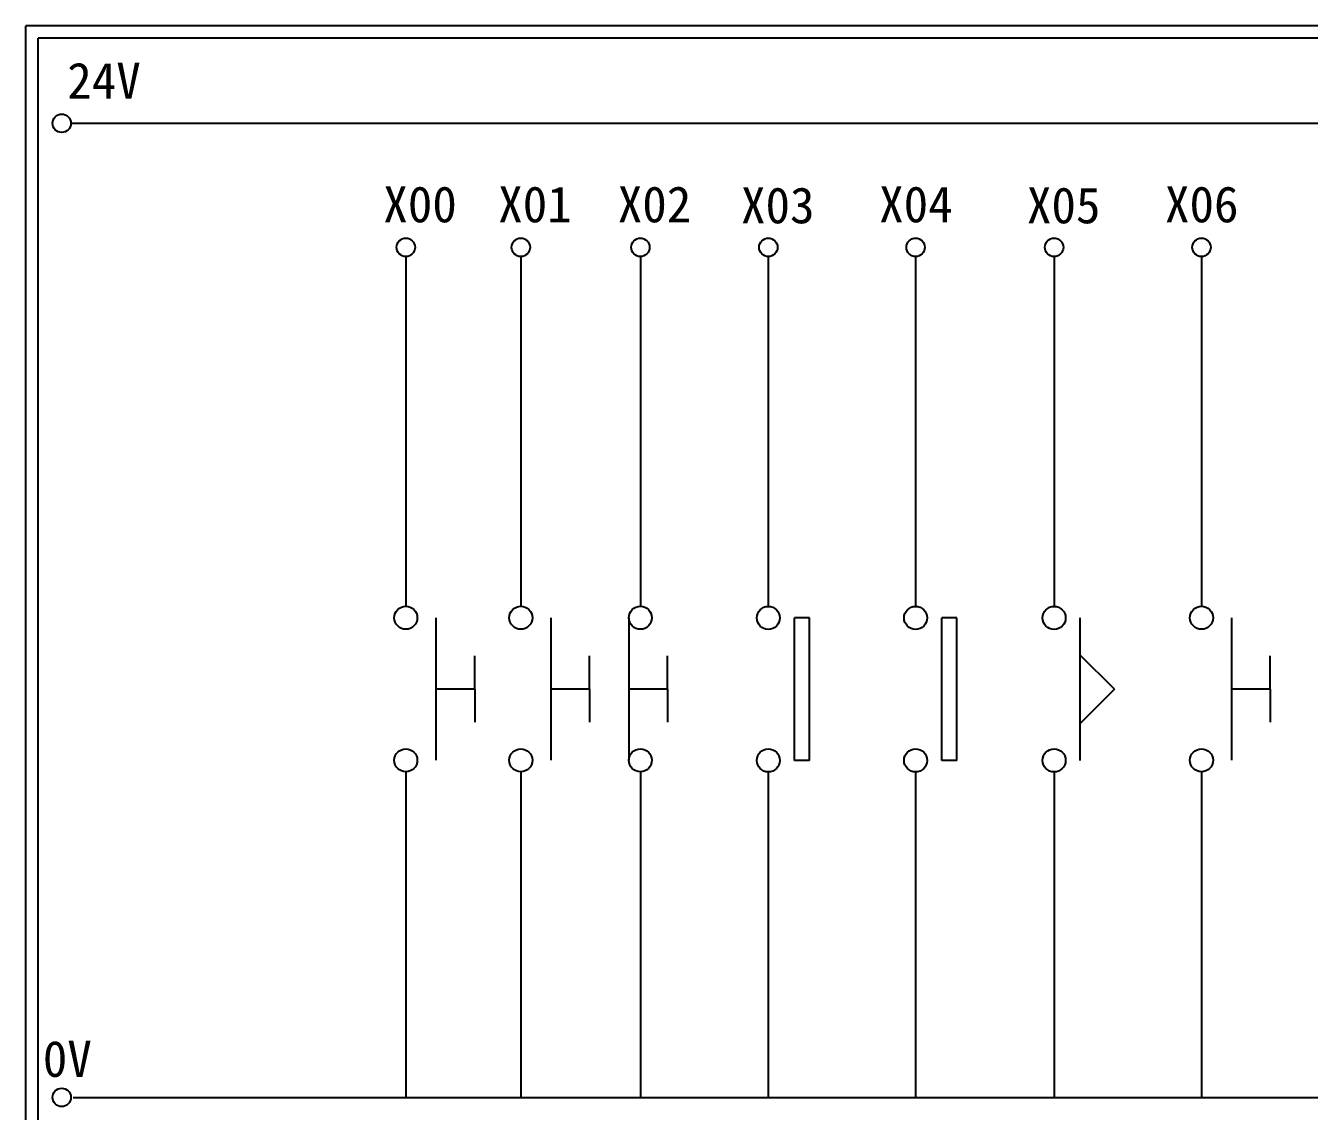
# Model space of a CAD drawing. Extents: x 275 to 562, y 265 to 469.
# Drawn here: x 274.9 to 403.1, y 360.5 to 468.9 of the extents above; entities that cross this region are included whole.
import ezdxf

# ---------------------------------------------------------------- set-up
doc = ezdxf.new("R2010")
doc.units = 0
doc.layers.get('0').update_dxf_attribs({"linetype": 'CONTINUOUS'})
doc.layers.add('圖框層', color=7, linetype='CONTINUOUS')
doc.layers.add('標尺寸層', color=3, linetype='CONTINUOUS')
doc.styles.add('STSL', font='kaiu.ttf')

msp = doc.modelspace()

# ---------------------------------------------------------------- linework, layer by layer
for p, q in [((353.19, 409.78), (351.68, 409.78)), ((367.9, 409.78), (366.4, 409.78)), ((319.75, 402.67), (319.75, 405.98)), ((331.23, 402.67), (331.23, 405.98)), ((339.02, 402.67), (339.02, 405.98)), ((399.22, 402.67), (399.22, 405.98)), ((319.75, 402.67), (319.75, 399.36)), ((331.23, 402.67), (331.23, 399.36)), ((339.02, 402.67), (339.02, 399.36)), ((399.22, 402.67), (399.22, 399.36)), ((353.19, 395.55), (351.68, 395.55)), ((367.9, 395.55), (366.4, 395.55))]:
    msp.add_line(p, q)
at = {"layer": '圖框層', "color": 7}
for p, q in [((561.9, 468.91), (274.9, 468.91)), ((274.9, 264.95), (274.9, 468.91)), ((560.65, 467.66), (276.15, 467.66)), ((276.15, 266.2), (276.15, 467.66))]:
    msp.add_line(p, q, dxfattribs=at)
at = {"layer": '標尺寸層', "color": 7}
for p, q in [((279.42, 459.17), (557.02, 459.17)), ((312.87, 445.86), (312.87, 410.94)), ((324.36, 445.86), (324.36, 410.94)), ((336.3, 445.86), (336.3, 410.94)), ((349.08, 445.86), (349.08, 410.93)), ((363.79, 445.86), (363.79, 410.93)), ((377.63, 445.86), (377.63, 410.93)), ((392.35, 445.86), (392.35, 410.94)), ((315.88, 409.79), (315.88, 395.56)), ((327.36, 409.79), (327.36, 395.56)), ((335.15, 409.79), (335.15, 395.56)), ((351.68, 395.55), (351.68, 409.78)), ((353.19, 395.55), (353.19, 409.78)), ((366.4, 395.55), (366.4, 409.78)), ((367.9, 395.55), (367.9, 409.78)), ((380.24, 395.55), (380.24, 409.78)), ((395.35, 409.79), (395.35, 395.56)), ((319.75, 402.67), (315.88, 402.67)), ((331.23, 402.67), (327.36, 402.67)), ((339.02, 402.67), (335.15, 402.67)), ((399.22, 402.67), (395.35, 402.67)), ((312.87, 394.41), (312.87, 361.9)), ((324.36, 394.41), (324.36, 361.9)), ((336.3, 394.41), (336.3, 361.9)), ((349.08, 394.41), (349.08, 361.9)), ((349.08, 394.4), (349.08, 361.9)), ((363.79, 394.41), (363.79, 361.9)), ((363.79, 394.4), (363.79, 361.9)), ((377.63, 394.41), (377.63, 361.9)), ((377.63, 394.4), (377.63, 361.9)), ((392.35, 394.41), (392.35, 361.9)), ((279.63, 361.9), (557.5, 361.9))]:
    msp.add_line(p, q, dxfattribs=at)
at = {"layer": '標尺寸層'}
for q in [(380.24, 406.07), (380.24, 399.25)]:
    msp.add_line((383.65, 402.66), q, dxfattribs=at)
at = {"layer": '標尺寸層', "color": 7}
for centre, radius in [((278.5, 459.17), 0.92), ((312.87, 446.78), 0.92), ((324.36, 446.78), 0.92), ((336.3, 446.78), 0.92), ((349.08, 446.78), 0.92), ((349.08, 446.78), 0.92), ((363.79, 446.78), 0.92), ((377.63, 446.78), 0.92), ((377.63, 446.78), 0.92), ((392.35, 446.78), 0.92), ((312.87, 409.79), 1.15), ((324.36, 409.79), 1.15), ((336.3, 409.79), 1.15), ((349.08, 409.78), 1.15), ((363.79, 409.78), 1.15), ((377.63, 409.78), 1.15), ((392.35, 409.79), 1.15), ((312.87, 395.56), 1.15), ((324.36, 395.56), 1.15), ((336.3, 395.56), 1.15), ((349.08, 395.55), 1.15), ((363.79, 395.55), 1.15), ((377.63, 395.55), 1.15), ((392.35, 395.56), 1.15), ((278.5, 361.9), 0.92)]:
    msp.add_circle(centre, radius, dxfattribs=at)

# ---------------------------------------------------------------- texts
at = {"layer": '圖框層', "color": 4, "style": 'STSL'}
for s, p in [('24V', (279.05, 461.63)), ('X00', (310.62, 449.28)), ('X01', (322.1, 449.28)), ('X02', (334.04, 449.28)), ('X03', (346.35, 449.18)), ('X04', (360.15, 449.28)), ('X05', (374.91, 449.18)), ('X06', (388.7, 449.28)), ('0V', (276.61, 363.95))]:
    msp.add_text(s, height=3.6, dxfattribs=at).set_placement(p)

doc.saveas('drawing.dxf')
